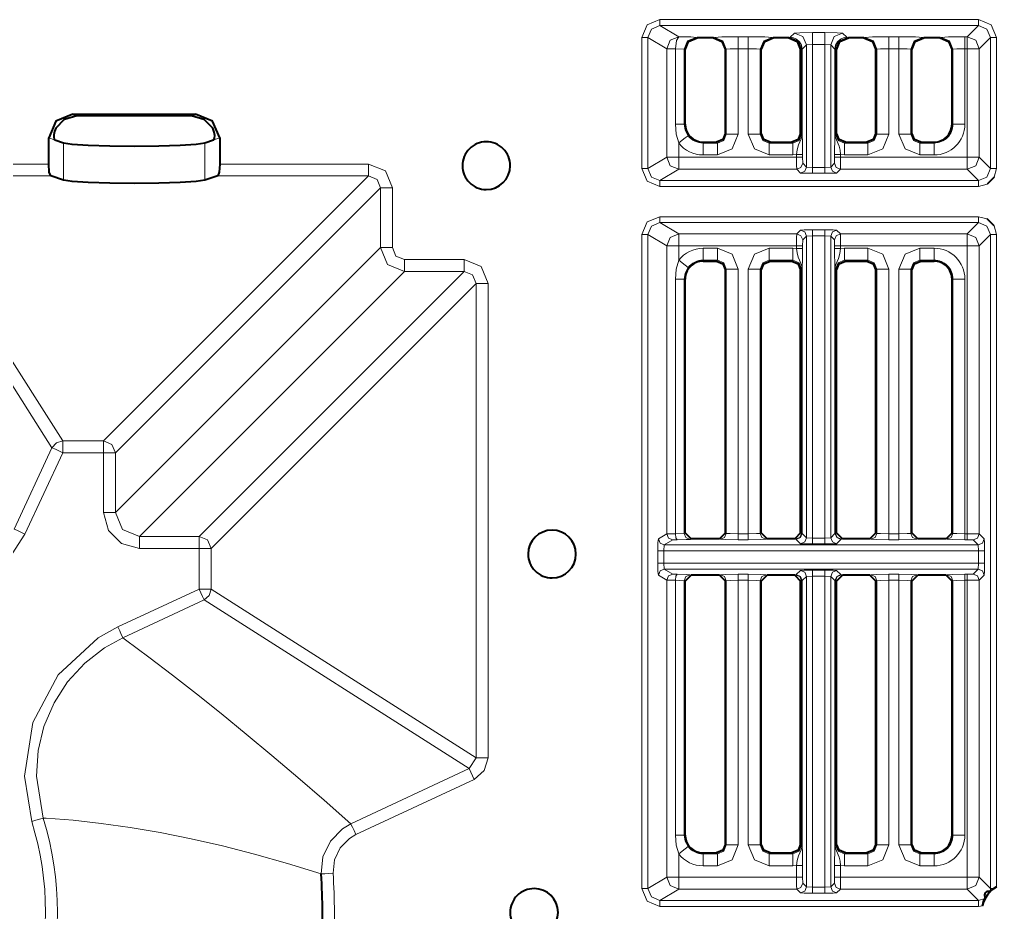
# Model space of a CAD drawing. Header units: millimetres. Extents: x 0 to 2941, y -405 to 1422.
# Drawn here: x 367.5 to 449.3, y 198.2 to 272.9 of the extents above; entities that cross this region are included whole.
import ezdxf

# ---------------------------------------------------------------- set-up
doc = ezdxf.new("R2010")
doc.units = ezdxf.units.MM
doc.layers.add('FINE', color=9, linetype='Continuous')
doc.layers.add('OUTLINE', color=7, linetype='Continuous')

msp = doc.modelspace()

# ---------------------------------------------------------------- linework, layer by layer
at = {"layer": 'FINE', "lineweight": 9}
for p, q in [((447.754, 272.928), (421.089, 272.928)), ((422.663, 271.484), (421.089, 272.428)), ((420.089, 260.452), (420.089, 271.429)), ((425.652, 271.434), (425.57, 271.393)), ((428.49, 271.484), (427.65, 271.484)), ((431.952, 271.434), (431.87, 271.393)), ((434.883, 271.837), (433.857, 271.837)), ((436.738, 271.443), (436.382, 271.799)), ((436.787, 271.434), (436.738, 271.443)), ((436.87, 271.393), (436.787, 271.434)), ((438.252, 271.434), (438.17, 271.393)), ((441.09, 271.484), (440.25, 271.484)), ((444.617, 271.434), (444.535, 271.393)), ((446.81, 271.484), (446.615, 271.484)), ((447.81, 270.484), (448.754, 271.428)), ((449.253, 260.453), (449.253, 271.428)), ((433, 270.442), (433.357, 270.799)), ((433.357, 270.799), (433.857, 270.838)), ((433.357, 270.799), (433.357, 260.582)), ((433.857, 260.556), (433.857, 270.838)), ((433.857, 270.838), (434.883, 270.838)), ((434.883, 270.838), (434.883, 260.556)), ((434.883, 270.838), (435.382, 270.799)), ((435.382, 260.582), (435.382, 270.799)), ((435.382, 270.799), (435.74, 270.442)), ((422.391, 270.484), (423.119, 270.437)), ((422.391, 270.484), (422.391, 264.172)), ((423.119, 264.172), (423.119, 270.437)), ((423.119, 270.437), (423.204, 270.394)), ((426.57, 270.394), (426.651, 270.435)), ((426.651, 270.435), (426.651, 263.34)), ((427.65, 263.34), (427.65, 270.484)), ((427.65, 270.484), (428.49, 270.484)), ((428.49, 270.484), (428.49, 263.34)), ((429.488, 263.34), (429.488, 270.435)), ((429.488, 270.435), (429.57, 270.394)), ((432.87, 270.394), (432.951, 270.435)), ((432.951, 270.435), (432.983, 270.446)), ((432.951, 270.435), (432.951, 263.34)), ((432.983, 270.446), (432.983, 270.442)), ((432.983, 270.442), (432.983, 263.34)), ((433, 270.442), (433, 270.448)), ((433, 263.34), (433, 270.442)), ((435.74, 270.442), (435.74, 263.34)), ((435.756, 270.446), (435.788, 270.435)), ((435.788, 270.435), (435.87, 270.394)), ((439.17, 270.394), (439.251, 270.435)), ((439.251, 270.435), (439.251, 263.34)), ((440.25, 270.484), (441.09, 270.484)), ((440.25, 263.34), (440.25, 270.484)), ((441.09, 270.484), (441.09, 263.34)), ((442.088, 263.34), (442.088, 270.435)), ((442.088, 270.435), (442.17, 270.394)), ((446.615, 270.484), (446.81, 270.484)), ((446.615, 264.172), (446.615, 270.484)), ((446.81, 270.484), (446.81, 261.397)), ((447.81, 261.397), (447.81, 270.484)), ((372.32, 264.882), (371.967, 264.995)), ((382.247, 264.995), (381.894, 264.882)), ((423.204, 264.172), (423.119, 264.172)), ((445.616, 264.172), (445.535, 264.172)), ((426.651, 263.34), (426.57, 263.421)), ((429.57, 263.421), (429.488, 263.34)), ((432.951, 263.34), (432.87, 263.421)), ((435.87, 263.421), (435.788, 263.34)), ((439.251, 263.34), (439.17, 263.421)), ((442.17, 263.421), (442.088, 263.34)), ((369.957, 263.012), (370.441, 262.855)), ((371.198, 262.592), (371.198, 259.486)), ((383.016, 259.486), (383.016, 262.592)), ((383.773, 262.855), (384.258, 263.012)), ((424.704, 262.591), (424.704, 262.673)), ((430.237, 262.591), (430.319, 262.673)), ((432.202, 262.591), (430.237, 262.591)), ((432.121, 262.673), (432.202, 262.591)), ((438.421, 262.673), (438.502, 262.591)), ((444.035, 262.673), (444.035, 262.591)), ((424.704, 261.592), (425.902, 261.592)), ((430.237, 261.592), (432.202, 261.592)), ((432.202, 261.592), (432.529, 261.623)), ((432.529, 261.623), (432.529, 261.397)), ((433.029, 261.397), (433.029, 261.623)), ((435.71, 261.623), (435.71, 261.397)), ((436.21, 261.397), (436.21, 261.623)), ((436.21, 261.623), (436.537, 261.592)), ((436.537, 261.592), (438.502, 261.592)), ((442.837, 261.592), (444.035, 261.592)), ((369.957, 260.835), (357.008, 260.835)), ((396.715, 260.835), (384.258, 260.835)), ((421.664, 261.397), (420.089, 260.452)), ((433.042, 260.897), (433.029, 261.397)), ((433.357, 260.582), (433.042, 260.897)), ((435.698, 260.897), (435.382, 260.582)), ((435.71, 261.397), (435.698, 260.897)), ((446.81, 261.397), (436.21, 261.397)), ((422.663, 260.397), (432.542, 260.397)), ((432.542, 260.397), (432.857, 260.082)), ((433.857, 260.556), (433.357, 260.582)), ((434.883, 260.556), (433.857, 260.556)), ((433.857, 260.056), (434.883, 260.056)), ((435.382, 260.582), (434.883, 260.556)), ((435.882, 260.082), (436.197, 260.397)), ((436.197, 260.397), (446.81, 260.397)), ((446.81, 260.397), (447.754, 259.453)), ((449.066, 259.726), (449.253, 260.453)), ((356.103, 259.26), (370.228, 237.089)), ((371.133, 237.665), (357.008, 259.837)), ((357.008, 259.837), (370.123, 259.837)), ((396.715, 259.837), (374.543, 237.665)), ((384.091, 259.837), (396.715, 259.837)), ((447.754, 258.954), (448.481, 259.141)), ((375.541, 236.667), (397.713, 258.839)), ((397.713, 258.839), (397.713, 253.834)), ((398.711, 253.834), (398.711, 258.839)), ((421.089, 258.954), (447.754, 258.954)), ((421.089, 255.927), (447.754, 255.927)), ((422.663, 254.984), (421.089, 255.927)), ((447.754, 255.927), (446.81, 254.984)), ((448.481, 256.239), (447.754, 256.427)), ((434.883, 255.324), (433.857, 255.324)), ((436.197, 254.984), (435.882, 255.299)), ((449.253, 254.928), (449.066, 255.655)), ((419.589, 254.928), (419.589, 200.202)), ((420.089, 254.928), (421.664, 253.984)), ((420.089, 200.202), (420.089, 254.928)), ((432.542, 254.984), (422.663, 254.984)), ((433.029, 253.984), (433.042, 254.484)), ((433.042, 254.484), (433.357, 254.799)), ((433.357, 254.799), (433.857, 254.825)), ((433.357, 254.799), (433.357, 229.558)), ((433.857, 254.825), (434.883, 254.825)), ((433.857, 229.532), (433.857, 254.825)), ((434.883, 254.825), (434.883, 229.532)), ((434.883, 254.825), (435.382, 254.799)), ((435.382, 254.799), (435.698, 254.484)), ((435.382, 229.558), (435.382, 254.799)), ((435.698, 254.484), (435.71, 253.984)), ((446.81, 254.984), (436.197, 254.984)), ((447.81, 253.984), (448.754, 254.928)), ((449.253, 200.348), (449.253, 254.928)), ((397.713, 253.834), (375.541, 231.662)), ((421.664, 253.984), (421.664, 229.873)), ((422.663, 253.984), (432.529, 253.984)), ((422.663, 252.786), (422.663, 253.984)), ((425.902, 253.789), (424.704, 253.789)), ((432.202, 253.789), (430.237, 253.789)), ((432.529, 253.758), (432.202, 253.789)), ((432.529, 253.984), (432.529, 253.758)), ((433.029, 253.758), (433.029, 253.984)), ((435.71, 253.984), (435.71, 253.758)), ((436.537, 253.789), (436.21, 253.758)), ((438.502, 253.789), (436.537, 253.789)), ((444.035, 253.789), (442.837, 253.789)), ((446.81, 253.984), (446.81, 229.886)), ((424.704, 252.708), (424.704, 252.79)), ((424.704, 252.79), (425.902, 252.79)), ((425.902, 252.79), (425.821, 252.708)), ((430.319, 252.708), (430.237, 252.79)), ((430.237, 252.79), (432.202, 252.79)), ((432.202, 252.79), (432.121, 252.708)), ((436.619, 252.708), (436.537, 252.79)), ((436.537, 252.79), (438.502, 252.79)), ((438.502, 252.79), (438.421, 252.708)), ((442.919, 252.708), (442.837, 252.79)), ((442.837, 252.79), (444.035, 252.79)), ((444.035, 252.79), (444.035, 252.708)), ((377.538, 229.665), (399.71, 251.837)), ((404.715, 251.837), (382.543, 229.665)), ((399.71, 251.837), (404.715, 251.837)), ((426.57, 251.96), (426.651, 252.041)), ((427.65, 229.886), (427.65, 252.041)), ((428.49, 252.041), (428.49, 229.886)), ((429.488, 252.041), (429.57, 251.96)), ((429.488, 229.923), (429.488, 252.041)), ((432.87, 251.96), (432.951, 252.041)), ((432.951, 252.041), (432.951, 229.923)), ((433, 229.915), (433, 252.041)), ((435.74, 252.041), (435.74, 229.915)), ((435.756, 229.915), (435.756, 252.041)), ((435.788, 252.041), (435.87, 251.96)), ((439.17, 251.96), (439.251, 252.041)), ((440.25, 229.886), (440.25, 252.041)), ((441.09, 252.041), (441.09, 229.886)), ((442.088, 252.041), (442.17, 251.96)), ((422.391, 251.208), (422.391, 229.885)), ((445.535, 251.208), (445.616, 251.208)), ((445.616, 251.208), (445.616, 229.923)), ((446.615, 229.886), (446.615, 251.208)), ((383.541, 228.666), (405.713, 250.838)), ((405.713, 250.838), (405.713, 211.131)), ((406.711, 211.131), (406.711, 250.838)), ((367.055, 230.284), (370.228, 237.089)), ((371.133, 237.665), (374.543, 237.665)), ((375.541, 236.667), (375.541, 231.662)), ((421.664, 229.873), (420.963, 229.453)), ((422.391, 229.885), (421.664, 229.873)), ((423.119, 229.921), (422.391, 229.885)), ((423.204, 229.964), (423.119, 229.921)), ((428.49, 229.886), (427.65, 229.886)), ((429.57, 229.964), (429.488, 229.923)), ((432.951, 229.923), (432.87, 229.964)), ((432.983, 229.915), (432.951, 229.923)), ((433.357, 229.558), (433, 229.915)), ((435.74, 229.915), (435.382, 229.558)), ((435.788, 229.923), (435.756, 229.915)), ((441.09, 229.886), (440.25, 229.886)), ((445.616, 229.923), (445.535, 229.964)), ((446.81, 229.886), (446.615, 229.886)), ((377.538, 229.665), (382.543, 229.665)), ((421.42, 228.453), (421.462, 228.953)), ((421.462, 228.953), (422.163, 229.373)), ((447.73, 228.953), (421.462, 228.953)), ((422.163, 229.373), (422.527, 229.385)), ((423.618, 229.421), (423.704, 229.464)), ((427.65, 229.386), (428.49, 229.386)), ((429.988, 229.423), (430.07, 229.464)), ((432.37, 229.464), (432.452, 229.423)), ((432.452, 229.423), (432.5, 229.415)), ((432.5, 229.415), (432.857, 229.058)), ((433.857, 229.532), (433.357, 229.558)), ((434.883, 229.532), (433.857, 229.532)), ((433.857, 229.033), (434.883, 229.033)), ((435.382, 229.558), (434.883, 229.532)), ((435.882, 229.058), (436.239, 229.415)), ((436.239, 229.415), (436.288, 229.423)), ((436.288, 229.423), (436.37, 229.464)), ((438.67, 229.464), (438.752, 229.423)), ((440.25, 229.386), (441.09, 229.386)), ((442.588, 229.423), (442.67, 229.464)), ((445.035, 229.464), (445.117, 229.423)), ((446.615, 229.386), (446.81, 229.386)), ((446.81, 229.386), (447.31, 229.373)), ((447.31, 229.373), (447.73, 228.953)), ((447.73, 228.953), (447.756, 228.453)), ((383.541, 228.666), (383.541, 225.257)), ((420.92, 228.453), (420.92, 227.428)), ((421.42, 228.453), (447.756, 228.453)), ((421.42, 227.428), (421.42, 228.453)), ((447.756, 228.453), (447.756, 227.428)), ((448.255, 227.428), (448.255, 228.453)), ((447.756, 227.428), (421.42, 227.428)), ((421.462, 226.928), (421.42, 227.428)), ((447.756, 227.428), (447.73, 226.928)), ((420.963, 226.428), (421.664, 226.008)), ((421.462, 226.928), (447.73, 226.928)), ((422.163, 226.507), (421.462, 226.928)), ((423.704, 226.417), (423.618, 226.46)), ((426.152, 226.458), (426.07, 226.417)), ((428.49, 226.495), (427.65, 226.495)), ((430.07, 226.417), (429.988, 226.458)), ((432.452, 226.458), (432.37, 226.417)), ((432.5, 226.466), (432.452, 226.458)), ((432.857, 226.823), (432.5, 226.466)), ((434.883, 226.849), (433.857, 226.849)), ((436.288, 226.458), (436.239, 226.466)), ((436.37, 226.417), (436.288, 226.458)), ((438.752, 226.458), (438.67, 226.417)), ((441.09, 226.495), (440.25, 226.495)), ((442.67, 226.417), (442.588, 226.458)), ((445.117, 226.458), (445.035, 226.417)), ((446.81, 226.495), (446.615, 226.495)), ((447.31, 226.508), (446.81, 226.495)), ((447.73, 226.928), (447.31, 226.508)), ((447.81, 226.008), (448.23, 226.428)), ((421.664, 226.008), (421.664, 201.147)), ((421.664, 226.008), (422.391, 225.996)), ((422.391, 225.996), (423.119, 225.96)), ((422.391, 225.996), (422.391, 204.672)), ((426.57, 225.917), (426.651, 225.958)), ((426.651, 225.958), (426.651, 203.84)), ((427.65, 203.84), (427.65, 225.995)), ((429.488, 203.84), (429.488, 225.958)), ((429.488, 225.958), (429.57, 225.917)), ((432.87, 225.917), (432.951, 225.958)), ((432.951, 225.958), (432.983, 225.966)), ((432.951, 225.958), (432.951, 203.84)), ((432.983, 225.966), (432.983, 203.84)), ((433, 225.966), (433.357, 226.323)), ((433, 203.84), (433, 225.966)), ((433.357, 226.323), (433.857, 226.348)), ((433.357, 226.323), (433.357, 200.331)), ((433.857, 200.306), (433.857, 226.348)), ((433.857, 226.348), (434.883, 226.348)), ((434.883, 226.348), (434.883, 200.306)), ((434.883, 226.348), (435.382, 226.323)), ((435.382, 200.331), (435.382, 226.323)), ((435.382, 226.323), (435.74, 225.966)), ((435.74, 225.966), (435.74, 203.84)), ((435.756, 203.84), (435.756, 225.966)), ((435.756, 225.966), (435.788, 225.958)), ((435.788, 203.84), (435.788, 225.958)), ((435.788, 225.958), (435.87, 225.917)), ((439.17, 225.917), (439.251, 225.958)), ((439.251, 225.958), (439.251, 203.84)), ((440.25, 203.84), (440.25, 225.995)), ((440.25, 225.995), (441.09, 225.995)), ((441.09, 225.995), (441.09, 203.84)), ((442.088, 203.84), (442.088, 225.958)), ((442.088, 225.958), (442.17, 225.917)), ((445.535, 225.917), (445.616, 225.958)), ((445.616, 225.958), (445.616, 204.672)), ((446.615, 204.672), (446.615, 225.995)), ((446.615, 225.995), (446.81, 225.995)), ((405.713, 211.131), (383.541, 225.257)), ((382.965, 224.352), (376.161, 221.179)), ((382.965, 224.352), (405.137, 210.227)), ((376.161, 221.179), (376.376, 221.022)), ((405.713, 211.131), (405.137, 210.227)), ((405.137, 210.227), (395.233, 205.609)), ((395.655, 204.704), (405.559, 209.322)), ((369.736, 206.079), (369.487, 206.094)), ((423.204, 204.672), (423.119, 204.672)), ((445.616, 204.672), (445.535, 204.672)), ((426.651, 203.84), (426.57, 203.921)), ((429.57, 203.921), (429.488, 203.84)), ((432.951, 203.84), (432.87, 203.921)), ((435.87, 203.921), (435.788, 203.84)), ((439.251, 203.84), (439.17, 203.921)), ((442.17, 203.921), (442.088, 203.84)), ((422.663, 201.147), (422.663, 203.095)), ((424.704, 203.091), (424.704, 203.172)), ((425.902, 203.091), (424.704, 203.091)), ((425.821, 203.172), (425.902, 203.091)), ((430.237, 203.091), (430.319, 203.172)), ((432.202, 203.091), (430.237, 203.091)), ((432.121, 203.172), (432.202, 203.091)), ((436.537, 203.091), (436.619, 203.172)), ((444.035, 203.172), (444.035, 203.091)), ((430.237, 202.093), (432.202, 202.093)), ((432.202, 202.093), (432.529, 202.123)), ((432.529, 202.123), (432.529, 201.147)), ((433.029, 201.147), (433.029, 202.123)), ((435.71, 202.123), (435.71, 201.147)), ((436.21, 201.147), (436.21, 202.123)), ((436.21, 202.123), (436.537, 202.093)), ((436.537, 202.093), (438.502, 202.093)), ((421.664, 201.147), (420.089, 200.202)), ((432.529, 201.147), (422.663, 201.147)), ((435.71, 201.147), (435.698, 200.647)), ((433.857, 200.306), (433.357, 200.331)), ((434.883, 200.306), (433.857, 200.306)), ((435.382, 200.331), (434.883, 200.306)), ((435.698, 200.647), (435.382, 200.331)), ((421.089, 199.203), (422.663, 200.147)), ((422.663, 200.147), (432.542, 200.147)), ((432.542, 200.147), (432.857, 199.832)), ((433.857, 199.806), (434.883, 199.806)), ((435.882, 199.832), (436.197, 200.147)), ((436.197, 200.147), (446.81, 200.147)), ((446.81, 200.147), (447.754, 199.203)), ((448.754, 200.203), (448.721, 199.948)), ((447.754, 199.203), (421.089, 199.203)), ((421.089, 198.703), (447.754, 198.703)), ((448.293, 199.361), (447.754, 199.203)), ((447.754, 198.703), (448.077, 198.739))]:
    msp.add_line(p, q, dxfattribs=at)
for points in [[(421.089, 272.928), (420.029, 272.489), (419.589, 271.429)], [(421.089, 272.428), (420.382, 272.135), (420.089, 271.429)], [(421.089, 272.428), (421.089, 272.579), (421.089, 272.928)], [(421.089, 272.428), (447.754, 272.428), (446.81, 271.484)], [(447.754, 272.928), (447.754, 272.579), (447.754, 272.428)], [(449.253, 271.428), (448.814, 272.488), (447.754, 272.928)], [(448.754, 271.428), (448.461, 272.135), (447.754, 272.428)], [(419.589, 271.429), (419.935, 271.429), (420.089, 271.429)], [(419.589, 271.429), (419.589, 260.452), (420.029, 259.392), (421.089, 258.954)], [(420.089, 271.429), (421.664, 270.484), (421.664, 261.397)], [(422.663, 271.484), (421.956, 271.191), (421.664, 270.484)], [(422.663, 271.484), (422.473, 271.182), (422.391, 270.484)], [(424.204, 271.393), (424.117, 271.436), (423.682, 271.466), (422.663, 271.484)], [(424.117, 271.436), (423.412, 271.143), (423.119, 270.437)], [(427.65, 271.484), (426.273, 271.47), (425.652, 271.434)], [(426.651, 270.435), (426.358, 271.141), (425.652, 271.434)], [(427.65, 270.484), (427.65, 271.182), (427.65, 271.484)], [(428.49, 270.484), (428.49, 271.182), (428.49, 271.484)], [(430.57, 271.393), (430.487, 271.434), (429.866, 271.47), (428.49, 271.484)], [(429.488, 270.435), (429.781, 271.141), (430.487, 271.434)], [(432.357, 271.799), (432.001, 271.443), (431.952, 271.434)], [(432.951, 270.435), (432.658, 271.141), (431.952, 271.434)], [(432.983, 270.446), (432.926, 270.775), (432.767, 271.066), (432.522, 271.289), (432.217, 271.418), (432.025, 271.443), (432.001, 271.443)], [(433, 270.448), (432.942, 270.777), (432.779, 271.069), (432.53, 271.291), (432.22, 271.419), (432.025, 271.443), (432.001, 271.443)], [(433.857, 271.837), (432.81, 271.826), (432.357, 271.799)], [(433.357, 270.799), (433.064, 271.506), (432.357, 271.799)], [(433.857, 270.838), (433.857, 271.536), (433.857, 271.837)], [(434.883, 270.838), (434.883, 271.536), (434.883, 271.837)], [(436.382, 271.799), (435.929, 271.826), (434.883, 271.837)], [(435.382, 270.799), (435.675, 271.506), (436.382, 271.799)], [(435.74, 270.442), (435.74, 270.448), (435.798, 270.777), (435.96, 271.069), (436.21, 271.291), (436.52, 271.419), (436.714, 271.443), (436.738, 271.443)], [(435.756, 270.446), (435.813, 270.775), (435.972, 271.066), (436.217, 271.289), (436.523, 271.418), (436.714, 271.443), (436.738, 271.443)], [(435.788, 270.435), (436.081, 271.141), (436.787, 271.434)], [(440.25, 271.484), (438.873, 271.47), (438.252, 271.434)], [(439.251, 270.435), (438.958, 271.141), (438.252, 271.434)], [(440.25, 270.484), (440.25, 271.182), (440.25, 271.484)], [(441.09, 270.484), (441.09, 271.182), (441.09, 271.484)], [(443.17, 271.393), (443.087, 271.434), (442.466, 271.47), (441.09, 271.484)], [(442.088, 270.435), (442.381, 271.141), (443.087, 271.434)], [(446.615, 271.484), (445.238, 271.47), (444.617, 271.434)], [(445.616, 270.435), (445.323, 271.141), (444.617, 271.434)], [(446.615, 270.484), (446.615, 271.182), (446.615, 271.484)], [(446.81, 270.484), (446.81, 271.182), (446.81, 271.484)], [(447.81, 270.484), (447.517, 271.191), (446.81, 271.484)], [(448.754, 271.428), (448.754, 260.453), (447.81, 261.397)], [(448.754, 271.428), (448.905, 271.428), (449.253, 271.428)], [(421.664, 270.484), (421.879, 270.484), (422.391, 270.484)], [(426.651, 270.435), (426.961, 270.47), (427.65, 270.484)], [(428.49, 270.484), (429.178, 270.47), (429.488, 270.435)], [(432.983, 270.446), (432.995, 270.447), (433, 270.448)], [(432.983, 270.442), (432.995, 270.442), (433, 270.442)], [(435.756, 270.446), (435.744, 270.447), (435.74, 270.448)], [(435.74, 270.442), (435.744, 270.442), (435.756, 270.442)], [(435.756, 263.34), (435.756, 270.442), (435.756, 270.446)], [(435.756, 263.34), (435.777, 263.34), (435.788, 263.34), (435.788, 270.435)], [(439.251, 270.435), (439.561, 270.47), (440.25, 270.484)], [(441.09, 270.484), (441.778, 270.47), (442.088, 270.435)], [(445.535, 270.394), (445.616, 270.435), (445.616, 264.172)], [(445.616, 270.435), (445.926, 270.47), (446.615, 270.484)], [(446.81, 270.484), (447.508, 270.484), (447.81, 270.484)], [(422.391, 264.172), (422.901, 264.172), (423.119, 264.172)], [(422.391, 264.172), (422.462, 263.336), (422.663, 262.595)], [(423.453, 263.205), (423.206, 263.66), (423.119, 264.172)], [(446.615, 264.172), (445.926, 264.172), (445.616, 264.172)], [(426.651, 263.34), (426.433, 262.809), (425.902, 262.591)], [(425.902, 261.592), (427.138, 262.104), (427.65, 263.34)], [(427.65, 263.34), (426.961, 263.34), (426.651, 263.34)], [(428.49, 263.34), (429.178, 263.34), (429.488, 263.34)], [(428.49, 263.34), (429.001, 262.104), (430.237, 261.592)], [(430.237, 262.591), (429.706, 262.809), (429.488, 263.34)], [(432.951, 263.34), (432.733, 262.809), (432.202, 262.591)], [(432.983, 263.34), (432.981, 263.27), (432.972, 263.183), (432.912, 262.943), (432.69, 262.443), (432.579, 262.03), (432.529, 261.623)], [(432.951, 263.34), (432.962, 263.34), (432.983, 263.34)], [(433, 263.34), (432.995, 263.34), (432.983, 263.34)], [(433.029, 261.623), (433.026, 262.215), (433.017, 262.763), (433.004, 263.171), (433, 263.279), (433, 263.313), (433, 263.34)], [(435.74, 263.34), (435.74, 263.328), (435.739, 263.3), (435.738, 263.241), (435.736, 263.192), (435.734, 263.117), (435.72, 262.624), (435.713, 262.153), (435.71, 261.623)], [(435.756, 263.34), (435.744, 263.34), (435.74, 263.34)], [(436.21, 261.623), (436.167, 261.987), (436.089, 262.33), (435.865, 262.848), (435.813, 262.985), (435.784, 263.091), (435.761, 263.237), (435.757, 263.307), (435.756, 263.34)], [(436.537, 262.591), (436.006, 262.809), (435.788, 263.34)], [(439.251, 263.34), (439.033, 262.809), (438.502, 262.591)], [(438.502, 261.592), (439.738, 262.104), (440.25, 263.34)], [(439.251, 263.34), (439.561, 263.34), (440.25, 263.34)], [(442.088, 263.34), (441.778, 263.34), (441.09, 263.34)], [(441.09, 263.34), (441.601, 262.104), (442.837, 261.592)], [(442.837, 262.591), (442.306, 262.809), (442.088, 263.34)], [(422.663, 262.595), (423.207, 263.015), (423.453, 263.205)], [(432.529, 261.397), (422.663, 261.397), (422.663, 262.595)], [(425.821, 262.673), (425.902, 262.591), (424.704, 262.591)], [(424.704, 261.592), (424.704, 262.281), (424.704, 262.591)], [(425.902, 261.592), (425.902, 262.281), (425.902, 262.591)], [(430.237, 262.591), (430.237, 262.281), (430.237, 261.592)], [(432.202, 262.591), (432.202, 262.281), (432.202, 261.592)], [(438.502, 262.591), (436.537, 262.591), (436.619, 262.673)], [(436.537, 262.591), (436.537, 262.281), (436.537, 261.592)], [(438.502, 262.591), (438.502, 262.281), (438.502, 261.592)], [(444.035, 262.591), (442.837, 262.591), (442.919, 262.673)], [(442.837, 262.591), (442.837, 262.281), (442.837, 261.592)], [(444.035, 261.592), (444.035, 262.281), (444.035, 262.591)], [(433.029, 261.623), (432.878, 261.623), (432.529, 261.623)], [(436.21, 261.623), (435.861, 261.623), (435.71, 261.623)], [(396.715, 259.837), (396.715, 260.149), (396.715, 260.835)], [(398.711, 258.839), (398.127, 260.251), (396.715, 260.835)], [(422.663, 261.397), (421.971, 261.397), (421.664, 261.397)], [(421.664, 261.397), (421.956, 260.69), (422.663, 260.397)], [(422.663, 261.397), (422.663, 260.699), (422.663, 260.397)], [(433.029, 261.397), (432.878, 261.397), (432.529, 261.397)], [(432.529, 261.397), (432.533, 260.699), (432.542, 260.397)], [(433.042, 260.897), (432.895, 260.544), (432.542, 260.397)], [(436.197, 260.397), (435.844, 260.544), (435.698, 260.897)], [(436.21, 261.397), (435.861, 261.397), (435.71, 261.397)], [(436.197, 260.397), (436.206, 260.699), (436.21, 261.397)], [(446.81, 261.397), (447.508, 261.397), (447.81, 261.397)], [(446.81, 260.397), (447.517, 260.69), (447.81, 261.397)], [(446.81, 261.397), (446.81, 260.699), (446.81, 260.397)], [(419.589, 260.452), (419.935, 260.452), (420.089, 260.452)], [(421.089, 259.453), (420.382, 259.746), (420.089, 260.452)], [(447.754, 259.453), (421.089, 259.453), (422.663, 260.397)], [(433.357, 260.582), (433.21, 260.228), (432.857, 260.082)], [(432.857, 260.082), (433.159, 260.064), (433.857, 260.056)], [(433.857, 260.056), (433.857, 260.207), (433.857, 260.556)], [(434.883, 260.056), (434.883, 260.207), (434.883, 260.556)], [(434.883, 260.056), (435.58, 260.064), (435.882, 260.082)], [(435.882, 260.082), (435.529, 260.228), (435.382, 260.582)], [(448.754, 260.453), (448.461, 259.746), (447.754, 259.453)], [(448.754, 260.453), (448.905, 260.453), (449.253, 260.453)], [(396.715, 259.837), (397.422, 259.546), (397.713, 258.839)], [(421.089, 258.954), (421.089, 259.303), (421.089, 259.453)], [(447.754, 258.954), (447.754, 259.303), (447.754, 259.453)], [(397.713, 258.839), (398.025, 258.839), (398.711, 258.839)], [(447.754, 256.427), (421.089, 256.427), (420.029, 255.988), (419.589, 254.928)], [(420.089, 254.928), (420.382, 255.635), (421.089, 255.927)], [(421.089, 256.427), (421.089, 256.078), (421.089, 255.927)], [(447.754, 256.427), (447.754, 256.078), (447.754, 255.927)], [(447.754, 255.927), (448.461, 255.635), (448.754, 254.928)], [(433.857, 255.324), (433.159, 255.317), (432.857, 255.299), (432.542, 254.984)], [(432.857, 255.299), (433.21, 255.152), (433.357, 254.799)], [(433.857, 255.324), (433.857, 255.174), (433.857, 254.825)], [(434.883, 255.324), (434.883, 255.174), (434.883, 254.825)], [(435.882, 255.299), (435.58, 255.317), (434.883, 255.324)], [(435.882, 255.299), (435.529, 255.152), (435.382, 254.799)], [(419.589, 254.928), (419.935, 254.928), (420.089, 254.928)], [(422.663, 254.984), (421.956, 254.69), (421.664, 253.984)], [(422.663, 254.984), (422.663, 254.682), (422.663, 253.984)], [(432.542, 254.984), (432.533, 254.682), (432.529, 253.984)], [(432.542, 254.984), (432.895, 254.837), (433.042, 254.484)], [(436.197, 254.984), (435.844, 254.837), (435.698, 254.484)], [(436.21, 253.984), (436.206, 254.682), (436.197, 254.984)], [(447.81, 253.984), (447.517, 254.691), (446.81, 254.984)], [(446.81, 254.984), (446.81, 254.682), (446.81, 253.984)], [(448.754, 254.928), (448.754, 200.203), (447.81, 201.147)], [(448.754, 254.928), (448.905, 254.928), (449.253, 254.928)], [(397.713, 253.834), (398.025, 253.834), (398.711, 253.834)], [(397.713, 253.834), (398.299, 252.423), (399.71, 251.837)], [(404.715, 252.835), (399.71, 252.835), (399.004, 253.128), (398.711, 253.834)], [(421.664, 253.984), (421.971, 253.984), (422.663, 253.984)], [(424.704, 252.79), (424.704, 253.1), (424.704, 253.789)], [(425.902, 252.79), (425.902, 253.1), (425.902, 253.789)], [(427.65, 252.041), (427.138, 253.277), (425.902, 253.789)], [(430.237, 253.789), (429.001, 253.277), (428.49, 252.041)], [(430.237, 253.789), (430.237, 253.1), (430.237, 252.79)], [(432.202, 253.789), (432.202, 253.1), (432.202, 252.79)], [(432.529, 253.984), (432.878, 253.984), (433.029, 253.984)], [(432.529, 253.758), (432.878, 253.758), (433.029, 253.758)], [(432.529, 253.758), (432.572, 253.394), (432.65, 253.051), (432.875, 252.533), (432.926, 252.396), (432.955, 252.289), (432.978, 252.143), (432.983, 252.074), (432.983, 252.041), (432.983, 229.915)], [(433, 252.041), (433, 252.054), (433, 252.081), (433.001, 252.14), (433.003, 252.189), (433.006, 252.263), (433.02, 252.757), (433.026, 253.227), (433.029, 253.758)], [(436.21, 253.984), (435.861, 253.984), (435.71, 253.984)], [(436.21, 253.758), (435.861, 253.758), (435.71, 253.758)], [(435.71, 253.758), (435.713, 253.166), (435.723, 252.618), (435.736, 252.21), (435.739, 252.102), (435.739, 252.068), (435.74, 252.041)], [(435.756, 252.041), (435.758, 252.111), (435.767, 252.198), (435.827, 252.437), (436.049, 252.937), (436.16, 253.351), (436.21, 253.758)], [(436.21, 253.758), (436.21, 253.984), (446.81, 253.984)], [(436.537, 253.789), (436.537, 253.1), (436.537, 252.79)], [(438.502, 253.789), (438.502, 253.1), (438.502, 252.79)], [(440.25, 252.041), (439.738, 253.277), (438.502, 253.789)], [(442.837, 253.789), (441.601, 253.277), (441.09, 252.041)], [(442.837, 253.789), (442.837, 253.1), (442.837, 252.79)], [(444.035, 253.789), (444.035, 253.1), (444.035, 252.79)], [(447.81, 253.984), (447.508, 253.984), (446.81, 253.984)], [(448.23, 229.453), (447.81, 229.873), (447.81, 253.984)], [(399.71, 251.837), (399.71, 252.149), (399.71, 252.835)], [(404.715, 251.837), (404.715, 252.149), (404.715, 252.835)], [(406.711, 250.838), (406.127, 252.251), (404.715, 252.835)], [(422.663, 252.786), (422.459, 252.029), (422.391, 251.208)], [(423.453, 252.176), (423.207, 252.365), (422.663, 252.786)], [(425.902, 252.79), (426.433, 252.572), (426.651, 252.041)], [(429.488, 252.041), (429.706, 252.572), (430.237, 252.79)], [(432.202, 252.79), (432.733, 252.572), (432.951, 252.041)], [(435.756, 252.041), (435.777, 252.041), (435.788, 252.041), (436.006, 252.572), (436.537, 252.79)], [(438.502, 252.79), (439.033, 252.572), (439.251, 252.041)], [(442.088, 252.041), (442.306, 252.572), (442.837, 252.79)], [(404.715, 251.837), (405.422, 251.546), (405.713, 250.838)], [(423.119, 251.208), (423.202, 251.712), (423.453, 252.176)], [(426.651, 252.041), (426.651, 229.923), (426.57, 229.964)], [(426.651, 252.041), (426.961, 252.041), (427.65, 252.041)], [(428.49, 252.041), (429.178, 252.041), (429.488, 252.041)], [(432.951, 252.041), (432.962, 252.041), (432.983, 252.041)], [(432.983, 252.041), (432.995, 252.041), (433, 252.041)], [(435.756, 252.041), (435.744, 252.041), (435.74, 252.041)], [(435.87, 229.964), (435.788, 229.923), (435.788, 252.041)], [(439.251, 252.041), (439.251, 229.923), (439.17, 229.964)], [(439.251, 252.041), (439.561, 252.041), (440.25, 252.041)], [(442.088, 252.041), (441.778, 252.041), (441.09, 252.041)], [(442.17, 229.964), (442.088, 229.923), (442.088, 252.041)], [(423.119, 251.208), (422.901, 251.208), (422.391, 251.208)], [(423.119, 229.921), (423.119, 251.208), (423.204, 251.208)], [(446.615, 251.208), (445.926, 251.208), (445.616, 251.208)], [(405.713, 250.838), (406.025, 250.838), (406.711, 250.838)], [(370.228, 237.089), (370.597, 237.508), (371.133, 237.665)], [(370.228, 237.089), (370.51, 236.957), (371.133, 236.667)], [(371.133, 237.665), (371.133, 237.353), (371.133, 236.667)], [(374.543, 237.665), (374.543, 237.353), (374.543, 236.667)], [(374.543, 237.665), (375.248, 237.372), (375.541, 236.667)], [(374.543, 231.662), (374.543, 236.667), (371.133, 236.667), (367.96, 229.863)], [(375.541, 236.667), (375.229, 236.667), (374.543, 236.667)], [(377.538, 228.666), (376.04, 229.068), (374.944, 230.163), (374.543, 231.662)], [(375.541, 231.662), (375.229, 231.662), (374.543, 231.662)], [(375.541, 231.662), (376.124, 230.248), (377.538, 229.665)], [(367.96, 229.863), (365.863, 226.651), (364.244, 225.09), (362.332, 223.787), (360.288, 222.851), (358.054, 222.254), (355.816, 222.047), (353.51, 222.224), (351.674, 222.657)], [(367.055, 230.284), (367.138, 230.246), (367.338, 230.153), (367.625, 230.019), (367.96, 229.863)], [(422.163, 229.373), (421.81, 229.52), (421.664, 229.873)], [(422.527, 229.385), (422.432, 229.536), (422.391, 229.885)], [(423.618, 229.421), (423.265, 229.568), (423.119, 229.921)], [(426.651, 229.923), (426.505, 229.57), (426.152, 229.423)], [(427.65, 229.886), (426.961, 229.897), (426.651, 229.923)], [(427.65, 229.886), (427.65, 229.537), (427.65, 229.386)], [(429.488, 229.923), (429.178, 229.897), (428.49, 229.886)], [(428.49, 229.886), (428.49, 229.537), (428.49, 229.386)], [(429.488, 229.923), (429.635, 229.57), (429.988, 229.423)], [(432.951, 229.923), (432.804, 229.57), (432.452, 229.423)], [(433, 229.915), (432.853, 229.562), (432.5, 229.415)], [(432.983, 229.915), (432.84, 229.563), (432.5, 229.415)], [(433, 229.915), (432.995, 229.915), (432.983, 229.915)], [(435.74, 229.915), (435.886, 229.562), (436.239, 229.415)], [(435.756, 229.915), (435.744, 229.915), (435.74, 229.915)], [(435.756, 229.915), (435.899, 229.563), (436.239, 229.415)], [(435.788, 229.923), (435.935, 229.57), (436.288, 229.423)], [(439.251, 229.923), (439.104, 229.57), (438.752, 229.423)], [(440.25, 229.886), (439.561, 229.897), (439.251, 229.923)], [(440.25, 229.886), (440.25, 229.537), (440.25, 229.386)], [(442.088, 229.923), (441.778, 229.897), (441.09, 229.886)], [(441.09, 229.886), (441.09, 229.537), (441.09, 229.386)], [(442.088, 229.923), (442.235, 229.57), (442.588, 229.423)], [(445.117, 229.423), (445.469, 229.57), (445.616, 229.923)], [(446.615, 229.886), (445.926, 229.897), (445.616, 229.923)], [(446.615, 229.386), (446.615, 229.537), (446.615, 229.886)], [(446.81, 229.386), (446.81, 229.537), (446.81, 229.886)], [(447.81, 229.873), (447.508, 229.882), (446.81, 229.886)], [(447.31, 229.373), (447.663, 229.52), (447.81, 229.873)], [(377.538, 229.665), (377.538, 229.353), (377.538, 228.666)], [(382.543, 229.665), (382.543, 229.353), (382.543, 228.666)], [(382.543, 229.665), (383.248, 229.371), (383.541, 228.666)], [(420.963, 229.453), (420.933, 229.151), (420.92, 228.453)], [(421.462, 228.953), (421.109, 229.1), (420.963, 229.453)], [(422.527, 229.385), (423.292, 229.399), (423.618, 229.421)], [(426.07, 229.464), (426.152, 229.423), (426.617, 229.397), (427.65, 229.386)], [(428.49, 229.386), (429.522, 229.397), (429.988, 229.423)], [(433.357, 229.558), (433.21, 229.204), (432.857, 229.058)], [(432.857, 229.058), (433.159, 229.04), (433.857, 229.033)], [(433.857, 229.532), (433.857, 229.183), (433.857, 229.033)], [(434.883, 229.532), (434.883, 229.183), (434.883, 229.033)], [(434.883, 229.033), (435.58, 229.04), (435.882, 229.058)], [(435.382, 229.558), (435.529, 229.204), (435.882, 229.058)], [(438.752, 229.423), (439.217, 229.397), (440.25, 229.386)], [(441.09, 229.386), (442.122, 229.397), (442.588, 229.423)], [(445.117, 229.423), (445.582, 229.397), (446.615, 229.386)], [(447.73, 228.953), (448.083, 229.1), (448.23, 229.453)], [(448.255, 228.453), (448.248, 229.151), (448.23, 229.453)], [(375.739, 222.084), (382.543, 225.257), (382.543, 228.666), (377.538, 228.666)], [(383.541, 228.666), (383.229, 228.666), (382.543, 228.666)], [(421.42, 228.453), (421.074, 228.453), (420.92, 228.453)], [(447.756, 228.453), (448.104, 228.453), (448.255, 228.453)], [(421.42, 227.428), (421.074, 227.428), (420.92, 227.428)], [(420.92, 227.428), (420.933, 226.73), (420.963, 226.428)], [(447.756, 227.428), (448.104, 227.428), (448.255, 227.428)], [(448.23, 226.428), (448.248, 226.73), (448.255, 227.428)], [(421.462, 226.928), (421.109, 226.781), (420.963, 226.428)], [(422.163, 226.507), (421.81, 226.361), (421.664, 226.008)], [(423.618, 226.46), (423.292, 226.482), (422.527, 226.495), (422.163, 226.507)], [(422.527, 226.495), (422.432, 226.345), (422.391, 225.996)], [(423.618, 226.46), (423.265, 226.313), (423.119, 225.96)], [(427.65, 226.495), (426.617, 226.484), (426.152, 226.458)], [(426.651, 225.958), (426.505, 226.311), (426.152, 226.458)], [(427.65, 226.495), (427.65, 226.344), (427.65, 225.995)], [(428.49, 226.495), (428.49, 226.344), (428.49, 225.995)], [(429.988, 226.458), (429.522, 226.484), (428.49, 226.495)], [(429.988, 226.458), (429.635, 226.311), (429.488, 225.958)], [(432.452, 226.458), (432.804, 226.311), (432.951, 225.958)], [(432.5, 226.466), (432.853, 226.319), (433, 225.966)], [(432.5, 226.466), (432.84, 226.318), (432.983, 225.966)], [(433.857, 226.849), (433.159, 226.841), (432.857, 226.823)], [(432.857, 226.823), (433.21, 226.676), (433.357, 226.323)], [(433.857, 226.849), (433.857, 226.697), (433.857, 226.348)], [(434.883, 226.849), (434.883, 226.697), (434.883, 226.348)], [(436.239, 226.466), (435.882, 226.823), (435.58, 226.841), (434.883, 226.849)], [(435.882, 226.823), (435.529, 226.676), (435.382, 226.323)], [(436.239, 226.466), (435.886, 226.319), (435.74, 225.966)], [(436.239, 226.466), (435.899, 226.318), (435.756, 225.966)], [(436.288, 226.458), (435.935, 226.311), (435.788, 225.958)], [(440.25, 226.495), (439.217, 226.484), (438.752, 226.458)], [(438.752, 226.458), (439.104, 226.311), (439.251, 225.958)], [(440.25, 226.495), (440.25, 226.344), (440.25, 225.995)], [(441.09, 226.495), (441.09, 226.344), (441.09, 225.995)], [(442.588, 226.458), (442.122, 226.484), (441.09, 226.495)], [(442.588, 226.458), (442.235, 226.311), (442.088, 225.958)], [(446.615, 226.495), (445.582, 226.484), (445.117, 226.458)], [(445.616, 225.958), (445.469, 226.311), (445.117, 226.458)], [(446.615, 225.995), (446.615, 226.344), (446.615, 226.495)], [(446.81, 226.495), (446.81, 226.344), (446.81, 225.995)], [(447.31, 226.508), (447.663, 226.361), (447.81, 226.008)], [(447.73, 226.928), (448.083, 226.781), (448.23, 226.428)], [(423.119, 204.672), (423.119, 225.96), (423.204, 225.917)], [(426.651, 225.958), (426.961, 225.984), (427.65, 225.995)], [(427.65, 225.995), (428.49, 225.995), (428.49, 203.84)], [(428.49, 225.995), (429.178, 225.984), (429.488, 225.958)], [(432.983, 225.966), (432.995, 225.966), (433, 225.966)], [(435.74, 225.966), (435.744, 225.966), (435.756, 225.966)], [(446.81, 225.995), (446.81, 201.147), (436.21, 201.147)], [(439.251, 225.958), (439.561, 225.984), (440.25, 225.995)], [(441.09, 225.995), (441.778, 225.984), (442.088, 225.958)], [(445.616, 225.958), (445.926, 225.984), (446.615, 225.995)], [(446.81, 201.147), (447.508, 201.147), (447.81, 201.147), (447.81, 226.008)], [(446.81, 225.995), (447.508, 225.999), (447.81, 226.008)], [(383.541, 225.257), (383.229, 225.257), (382.543, 225.257)], [(382.965, 224.352), (382.833, 224.634), (382.543, 225.257)], [(383.541, 225.257), (383.384, 224.72), (382.965, 224.352)], [(368.533, 205.798), (367.925, 209.585), (368.612, 214.079), (370.747, 218.091), (374.089, 221.169), (375.739, 222.084)], [(376.161, 221.179), (376.122, 221.262), (376.029, 221.462), (375.895, 221.749), (375.739, 222.084)], [(376.161, 221.179), (374.632, 220.332), (372.986, 219.058), (371.536, 217.481), (370.405, 215.734), (369.558, 213.765), (369.069, 211.741), (368.923, 209.602), (369.487, 206.094)], [(395.233, 205.609), (393.001, 207.581), (390.799, 209.491), (388.627, 211.34), (386.486, 213.126), (384.375, 214.85), (382.331, 216.483), (380.317, 218.055), (378.332, 219.569), (376.376, 221.022)], [(405.559, 209.322), (406.399, 210.059), (406.711, 211.131)], [(405.713, 211.131), (406.025, 211.131), (406.711, 211.131)], [(405.137, 210.227), (405.268, 209.944), (405.559, 209.322)], [(369.487, 206.094), (369.399, 206.067), (369.189, 206.001), (368.886, 205.907), (368.533, 205.798)], [(369.736, 206.079), (371.997, 205.906), (374.345, 205.649), (376.777, 205.306), (379.289, 204.875), (381.879, 204.354), (384.495, 203.754), (387.181, 203.064), (389.934, 202.285), (392.752, 201.415)], [(395.233, 205.609), (394.533, 205.198), (393.518, 204.165), (392.901, 202.855), (392.752, 201.415)], [(395.233, 205.609), (395.272, 205.525), (395.365, 205.326), (395.499, 205.039), (395.655, 204.704)], [(393.748, 201.481), (393.862, 202.588), (394.336, 203.595), (395.117, 204.388), (395.655, 204.704)], [(422.391, 204.672), (422.901, 204.672), (423.119, 204.672)], [(422.391, 204.672), (422.462, 203.836), (422.663, 203.095)], [(423.453, 203.705), (423.206, 204.16), (423.119, 204.672)], [(446.615, 204.672), (445.926, 204.672), (445.616, 204.672)], [(422.663, 203.095), (423.207, 203.516), (423.453, 203.705)], [(424.704, 202.093), (425.902, 202.093), (427.138, 202.604), (427.65, 203.84)], [(426.651, 203.84), (426.433, 203.309), (425.902, 203.091)], [(427.65, 203.84), (426.961, 203.84), (426.651, 203.84)], [(428.49, 203.84), (429.178, 203.84), (429.488, 203.84)], [(428.49, 203.84), (429.001, 202.604), (430.237, 202.093)], [(430.237, 203.091), (429.706, 203.309), (429.488, 203.84)], [(432.951, 203.84), (432.733, 203.309), (432.202, 203.091)], [(432.983, 203.84), (432.981, 203.769), (432.972, 203.683), (432.912, 203.443), (432.69, 202.944), (432.579, 202.53), (432.529, 202.123)], [(432.951, 203.84), (432.962, 203.84), (432.983, 203.84)], [(432.983, 203.84), (432.995, 203.84), (433, 203.84)], [(433.029, 202.123), (433.026, 202.715), (433.017, 203.263), (433.004, 203.671), (433, 203.779), (433, 203.813), (433, 203.84)], [(435.74, 203.84), (435.74, 203.828), (435.739, 203.8), (435.738, 203.741), (435.736, 203.692), (435.734, 203.618), (435.72, 203.124), (435.713, 202.653), (435.71, 202.123)], [(435.756, 203.84), (435.744, 203.84), (435.74, 203.84)], [(435.756, 203.84), (435.777, 203.84), (435.788, 203.84)], [(436.21, 202.123), (436.167, 202.487), (436.089, 202.83), (435.865, 203.348), (435.813, 203.485), (435.784, 203.591), (435.761, 203.737), (435.757, 203.807), (435.756, 203.84)], [(436.537, 203.091), (436.006, 203.309), (435.788, 203.84)], [(439.251, 203.84), (439.033, 203.309), (438.502, 203.091)], [(438.502, 202.093), (439.738, 202.604), (440.25, 203.84)], [(439.251, 203.84), (439.561, 203.84), (440.25, 203.84)], [(442.088, 203.84), (441.778, 203.84), (441.09, 203.84)], [(441.09, 203.84), (441.601, 202.604), (442.837, 202.093)], [(442.837, 203.091), (442.306, 203.309), (442.088, 203.84)], [(424.704, 202.093), (424.704, 202.781), (424.704, 203.091)], [(425.902, 202.093), (425.902, 202.781), (425.902, 203.091)], [(430.237, 203.091), (430.237, 202.781), (430.237, 202.093)], [(432.202, 203.091), (432.202, 202.781), (432.202, 202.093)], [(438.421, 203.172), (438.502, 203.091), (436.537, 203.091)], [(436.537, 203.091), (436.537, 202.781), (436.537, 202.093)], [(438.502, 203.091), (438.502, 202.781), (438.502, 202.093)], [(444.035, 203.091), (442.837, 203.091), (442.919, 203.172)], [(442.837, 203.091), (442.837, 202.781), (442.837, 202.093)], [(444.035, 203.091), (444.035, 202.781), (444.035, 202.093)], [(432.529, 202.123), (432.878, 202.123), (433.029, 202.123)], [(436.21, 202.123), (435.861, 202.123), (435.71, 202.123)], [(392.752, 201.415), (392.844, 201.421), (393.063, 201.435), (393.38, 201.456), (393.748, 201.481)], [(421.664, 201.147), (421.956, 200.44), (422.663, 200.147)], [(422.663, 201.147), (421.971, 201.147), (421.664, 201.147)], [(422.663, 201.147), (422.663, 200.449), (422.663, 200.147)], [(432.529, 201.147), (432.878, 201.147), (433.029, 201.147)], [(432.529, 201.147), (432.533, 200.449), (432.542, 200.147)], [(433.357, 200.331), (433.042, 200.647), (433.029, 201.147)], [(436.21, 201.147), (435.861, 201.147), (435.71, 201.147)], [(436.197, 200.147), (436.206, 200.449), (436.21, 201.147)], [(446.81, 200.147), (447.517, 200.44), (447.81, 201.147)], [(446.81, 201.147), (446.81, 200.449), (446.81, 200.147)], [(432.542, 200.147), (432.895, 200.293), (433.042, 200.647)], [(432.857, 199.832), (433.21, 199.978), (433.357, 200.331)], [(433.857, 199.806), (433.857, 199.957), (433.857, 200.306)], [(434.883, 199.806), (434.883, 199.957), (434.883, 200.306)], [(435.882, 199.832), (435.529, 199.978), (435.382, 200.331)], [(436.197, 200.147), (435.844, 200.293), (435.698, 200.647)], [(419.589, 200.202), (419.935, 200.202), (420.089, 200.202)], [(419.589, 200.202), (420.029, 199.142), (421.089, 198.703)], [(421.089, 199.203), (420.382, 199.495), (420.089, 200.202)], [(432.857, 199.832), (433.159, 199.814), (433.857, 199.806)], [(434.883, 199.806), (435.58, 199.814), (435.882, 199.832)], [(448.754, 200.203), (448.832, 200.203), (449.031, 200.203)], [(421.089, 199.203), (421.089, 199.052), (421.089, 198.703)], [(447.754, 199.203), (447.754, 199.052), (447.754, 198.703)]]:
    msp.add_lwpolyline(points, dxfattribs=at)
for points in [[(444.035, 262.591, 0.414214), (445.616, 264.172)], [(444.035, 261.592, 0.414204), (446.615, 264.172)], [(422.663, 262.595, 0.23224), (424.704, 261.592)], [(423.453, 263.205, 0.232246), (424.704, 262.591)], [(424.704, 253.788, 0.232249), (422.663, 252.786)], [(446.615, 251.208, 0.414204), (444.035, 253.788)], [(424.704, 252.79, 0.232242), (423.453, 252.175)], [(445.616, 251.208, 0.414214), (444.035, 252.79)], [(369.487, 190.287, 0.151875), (369.487, 206.094)], [(375.739, 174.297), (372.527, 176.394), (370.966, 178.013), (369.663, 179.925), (368.727, 181.969), (368.13, 184.203), (367.923, 186.441), (368.1, 188.747), (368.533, 190.583, 0.15187), (368.533, 205.798)], [(442.837, 202.093), (444.035, 202.093, 0.414204), (446.615, 204.672)], [(444.035, 203.091, 0.414214), (445.616, 204.672)], [(423.453, 203.705, 0.232246), (424.704, 203.091)], [(422.663, 203.095, 0.23224), (424.704, 202.092)], [(393.748, 194.9, 0.033069), (393.748, 201.481)]]:
    msp.add_lwpolyline(points, format="xyb", dxfattribs=at)
at = {"layer": 'OUTLINE', "lineweight": 40}
for p, q in [((425.57, 271.393), (424.204, 271.393)), ((431.87, 271.393), (430.57, 271.393)), ((438.17, 271.393), (436.87, 271.393)), ((444.535, 271.393), (443.17, 271.393)), ((423.204, 264.172), (423.204, 270.394)), ((426.57, 263.421), (426.57, 270.394)), ((432.87, 263.421), (432.87, 270.394)), ((435.87, 263.421), (435.87, 270.394)), ((439.17, 263.421), (439.17, 270.394)), ((442.17, 263.421), (442.17, 270.394)), ((445.535, 264.172), (445.535, 270.394)), ((371.967, 264.995), (382.247, 264.995)), ((369.957, 260.835), (369.957, 263.012)), ((370.441, 262.855), (370.476, 262.825)), ((371.198, 262.592), (370.476, 262.825)), ((383.739, 262.825), (383.773, 262.855)), ((384.258, 263.012), (384.258, 260.835)), ((424.704, 262.673), (425.821, 262.673)), ((430.319, 262.673), (432.121, 262.673)), ((436.619, 262.673), (438.421, 262.673)), ((442.919, 262.673), (444.035, 262.673)), ((371.198, 259.486), (370.123, 259.837)), ((384.091, 259.837), (383.016, 259.486)), ((449.066, 259.726), (448.481, 259.141)), ((449.066, 255.655), (448.481, 256.239)), ((424.704, 252.708), (425.821, 252.708)), ((430.319, 252.708), (432.121, 252.708)), ((436.619, 252.708), (438.421, 252.708)), ((442.919, 252.708), (444.035, 252.708)), ((426.57, 229.964), (426.57, 251.96)), ((432.87, 229.964), (432.87, 251.96)), ((435.87, 229.964), (435.87, 251.96)), ((439.17, 229.964), (439.17, 251.96)), ((442.17, 229.964), (442.17, 251.96)), ((423.204, 229.964), (423.204, 251.208)), ((423.704, 229.464), (423.204, 229.964)), ((426.57, 229.964), (426.07, 229.464)), ((432.87, 229.964), (432.37, 229.464)), ((436.37, 229.464), (435.87, 229.964)), ((439.17, 229.964), (438.67, 229.464)), ((442.67, 229.464), (442.17, 229.964)), ((445.535, 229.964), (445.035, 229.464)), ((426.07, 229.464), (423.704, 229.464)), ((438.67, 229.464), (436.37, 229.464)), ((445.035, 229.464), (442.67, 229.464)), ((423.204, 225.917), (423.704, 226.417)), ((423.204, 204.672), (423.204, 225.917)), ((426.07, 226.417), (423.704, 226.417)), ((426.07, 226.417), (426.57, 225.917)), ((426.57, 203.921), (426.57, 225.917)), ((429.57, 225.917), (430.07, 226.417)), ((429.57, 203.921), (429.57, 225.917)), ((432.37, 226.417), (430.07, 226.417)), ((432.37, 226.417), (432.87, 225.917)), ((432.87, 203.921), (432.87, 225.917)), ((438.67, 226.417), (436.37, 226.417)), ((438.67, 226.417), (439.17, 225.917)), ((439.17, 203.921), (439.17, 225.917)), ((442.17, 225.917), (442.67, 226.417)), ((442.17, 203.921), (442.17, 225.917)), ((445.035, 226.417), (442.67, 226.417)), ((445.035, 226.417), (445.535, 225.917)), ((445.535, 204.672), (445.535, 225.917)), ((424.704, 203.172), (425.821, 203.172)), ((430.319, 203.172), (432.121, 203.172)), ((436.619, 203.172), (438.421, 203.172)), ((442.919, 203.172), (444.035, 203.172)), ((449.031, 200.203), (449.253, 200.348))]:
    msp.add_line(p, q, dxfattribs=at)
for points in [[(423.204, 270.394), (423.497, 271.101), (424.204, 271.393)], [(425.57, 271.393), (426.277, 271.101), (426.57, 270.394)], [(429.57, 263.421), (429.57, 270.394), (429.862, 271.101), (430.57, 271.393)], [(431.87, 271.393), (432.577, 271.101), (432.87, 270.394)], [(435.87, 270.394), (436.162, 271.101), (436.87, 271.393)], [(438.17, 271.393), (438.877, 271.101), (439.17, 270.394)], [(442.17, 270.394), (442.463, 271.101), (443.17, 271.393)], [(444.535, 271.393), (445.242, 271.101), (445.535, 270.394)], [(371.967, 264.995), (370.544, 264.415), (369.957, 263.012)], [(370.54, 263.823), (371.279, 264.597), (372.32, 264.882)], [(372.32, 264.882), (381.894, 264.882), (382.935, 264.597), (383.674, 263.823)], [(384.258, 263.012), (383.67, 264.415), (382.247, 264.995)], [(370.54, 263.823), (370.429, 263.554), (370.377, 263.289), (370.378, 263.075), (370.413, 262.913), (370.441, 262.855)], [(383.773, 262.855), (383.823, 262.989), (383.841, 263.216), (383.803, 263.489), (383.71, 263.751), (383.674, 263.823)], [(426.57, 263.421), (426.35, 262.892), (425.821, 262.673)], [(430.319, 262.673), (429.789, 262.892), (429.57, 263.421)], [(432.87, 263.421), (432.65, 262.892), (432.121, 262.673)], [(436.619, 262.673), (436.089, 262.892), (435.87, 263.421)], [(439.17, 263.421), (438.95, 262.892), (438.421, 262.673)], [(442.919, 262.673), (442.389, 262.892), (442.17, 263.421)], [(383.739, 262.825), (383.016, 262.592), (382.303, 262.481), (380.964, 262.39), (379.159, 262.331), (377.107, 262.31), (375.055, 262.331), (373.25, 262.39), (371.911, 262.481), (371.198, 262.592)], [(370.123, 259.837), (370.005, 260.149), (369.957, 260.835)], [(384.258, 260.835), (384.209, 260.149), (384.091, 259.837)], [(383.016, 259.486), (382.303, 259.373), (380.964, 259.281), (379.159, 259.221), (377.107, 259.201), (375.055, 259.221), (373.25, 259.281), (371.911, 259.373), (371.198, 259.486)], [(425.821, 252.708), (426.35, 252.489), (426.57, 251.96)], [(429.57, 229.964), (429.57, 251.96), (429.789, 252.489), (430.319, 252.708)], [(432.121, 252.708), (432.65, 252.489), (432.87, 251.96)], [(435.87, 251.96), (436.089, 252.489), (436.619, 252.708)], [(438.421, 252.708), (438.95, 252.489), (439.17, 251.96)], [(442.17, 251.96), (442.389, 252.489), (442.919, 252.708)], [(432.37, 229.464), (430.07, 229.464), (429.57, 229.964)], [(435.87, 203.921), (435.87, 225.917), (436.37, 226.417)], [(426.57, 203.921), (426.35, 203.392), (425.821, 203.172)], [(430.319, 203.172), (429.789, 203.392), (429.57, 203.921)], [(432.87, 203.921), (432.65, 203.392), (432.121, 203.172)], [(436.619, 203.172), (436.089, 203.392), (435.87, 203.921)], [(439.17, 203.921), (438.95, 203.392), (438.421, 203.172)], [(442.919, 203.172), (442.389, 203.392), (442.17, 203.921)], [(448.721, 199.948), (448.655, 199.955), (448.509, 199.95), (448.415, 199.921), (448.339, 199.866), (448.326, 199.853), (448.321, 199.846), (448.319, 199.844), (448.317, 199.841), (448.315, 199.838), (448.313, 199.836), (448.311, 199.832), (448.306, 199.824), (448.294, 199.805), (448.275, 199.762), (448.255, 199.664), (448.28, 199.409), (448.293, 199.361)], [(448.721, 199.948), (448.736, 199.96), (448.787, 200.006), (448.921, 200.12), (449.031, 200.203)], [(448.077, 198.739), (448.143, 198.98), (448.209, 199.164), (448.265, 199.295), (448.287, 199.345), (448.293, 199.361)]]:
    msp.add_lwpolyline(points, dxfattribs=at)
for points in [[(423.204, 264.172, 0.414197), (424.704, 262.672)], [(444.035, 262.672, 0.414205), (445.535, 264.172)], [(424.704, 252.708, 0.41423), (423.204, 251.208)], [(445.535, 229.964), (445.535, 251.208, 0.414222), (444.035, 252.708)], [(423.204, 204.672, 0.414197), (424.704, 203.172)], [(444.035, 203.172, 0.414205), (445.535, 204.672)], [(392.752, 194.966, 0.033056), (392.752, 201.415)], [(449.253, 200.348, 0.207951), (448.077, 198.739)]]:
    msp.add_lwpolyline(points, format="xyb", dxfattribs=at)
for points in [[(408.567, 260.69, 0.41422), (406.567, 262.69, 0.414226), (404.567, 260.69, 0.414226), (406.567, 258.69, 0.414182)], [(414.067, 228.19, 0.414201), (412.067, 230.19, 0.414201), (410.066, 228.19, 0.414251), (412.067, 226.191, 0.414201)], [(412.567, 198.19, 0.414201), (410.567, 200.19, 0.414226), (408.567, 198.19, 0.414226), (410.567, 196.19, 0.414201)]]:
    msp.add_lwpolyline(points, format="xyb", close=True, dxfattribs=at)

doc.saveas('drawing.dxf')
